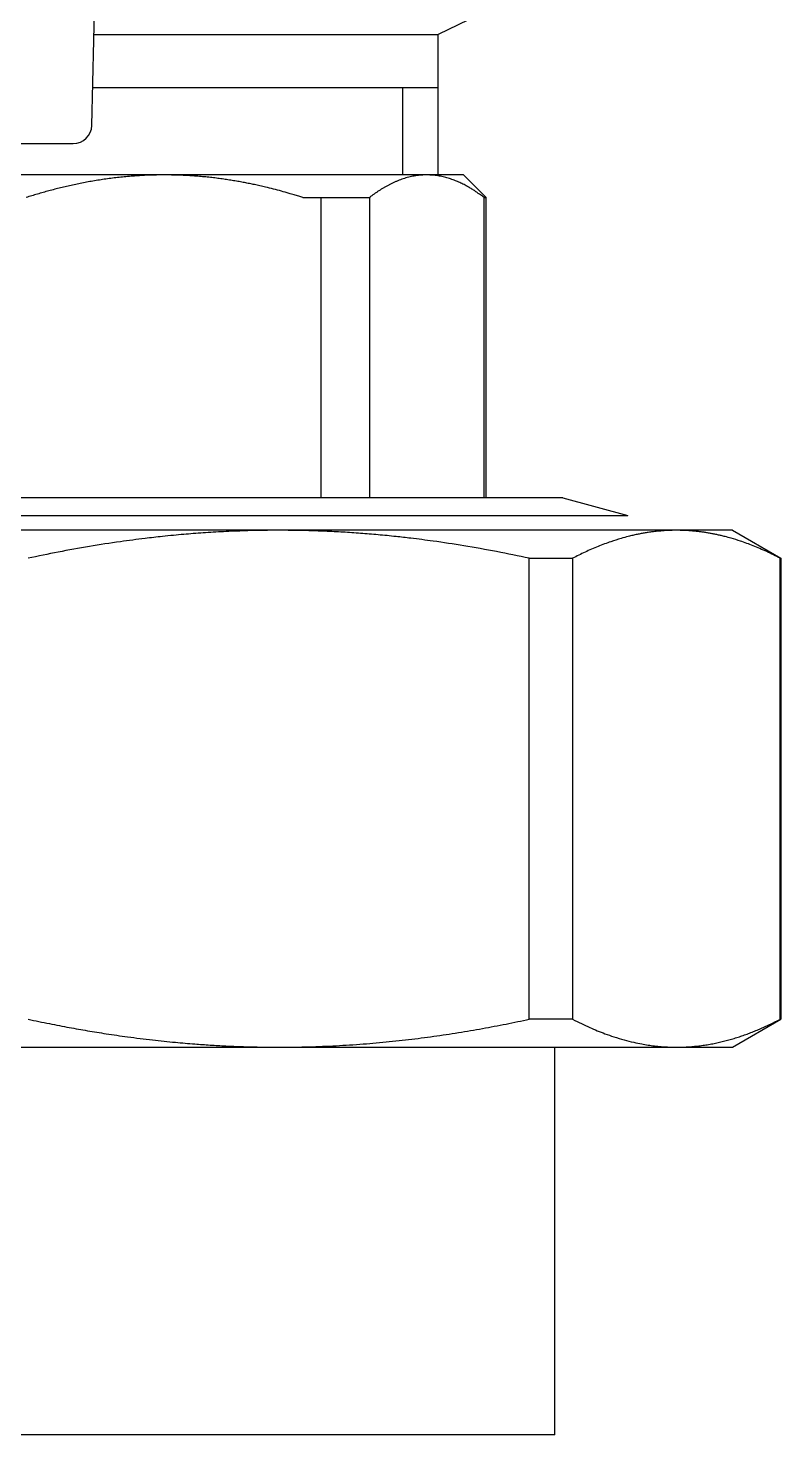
# Model space of a CAD drawing. Header units: millimetres. Extents: x -718 to 68664, y -49984 to -979.
# Drawn here: x 21329.9 to 21562.9, y -37995.1 to -37559.7 of the extents above; entities that cross this region are included whole.
import ezdxf

# ---------------------------------------------------------------- set-up
doc = ezdxf.new("R2010")
doc.units = ezdxf.units.MM
doc.layers.add('ГВС (Т3)_20', color=10, linetype='Continuous', lineweight=25)

msp = doc.modelspace()

# ---------------------------------------------------------------- linework, layer by layer
at = {"layer": 'ГВС (Т3)_20', "ltscale": 0.5}
for p, q in [((21349.62, -37589.79), (21353.73, -37406.08)), ((21478.33, -37551.27), (21456.84, -37561.66)), ((21456.84, -37605.14), (21456.84, -37561.66)), ((21349.89, -37578.07), (21456.84, -37578.07)), ((21296.95, -37595.41), (21343.82, -37595.41))]:
    msp.add_line(p, q, dxfattribs=at)
at = {"layer": 'ГВС (Т3)_20'}
for p, q in [((21350.25, -37561.66), (21456.84, -37561.66)), ((21445.84, -37605.14), (21445.84, -37578.07))]:
    msp.add_line(p, q, dxfattribs=at)
at = {"layer": 'ГВС (Т3)_20', "extrusion": (-1, 2.83277e-16, -2.22045e-16)}
for p, q in [((21464.67, -37605.14), (21176.09, -37605.14)), ((21464.67, -37605.14), (21176.09, -37605.14)), ((21464.67, -37605.14), (21471.67, -37612.14)), ((21464.67, -37605.14), (21471.67, -37612.14)), ((21414.91, -37612.14), (21435.52, -37612.14)), ((21414.91, -37612.14), (21435.52, -37612.14)), ((21420.62, -37705.14), (21420.62, -37612.14)), ((21420.62, -37705.14), (21420.62, -37612.14)), ((21435.52, -37612.14), (21435.52, -37705.14)), ((21435.52, -37612.14), (21435.52, -37705.14)), ((21471, -37612.14), (21471.67, -37612.14)), ((21471, -37705.14), (21471, -37612.14)), ((21471, -37612.14), (21471.67, -37612.14)), ((21471, -37705.14), (21471, -37612.14)), ((21471.67, -37705.14), (21471.67, -37612.14)), ((21471.67, -37705.14), (21471.67, -37612.14)), ((21495.38, -37705.14), (21145.38, -37705.14)), ((21495.38, -37705.14), (21145.38, -37705.14)), ((21495.38, -37705.14), (21515.56, -37710.55)), ((21495.38, -37705.14), (21515.56, -37710.55)), ((21320.38, -37710.55), (21515.56, -37710.55)), ((21407.44, -37715.14), (21233.32, -37715.14)), ((21407.44, -37715.14), (21233.32, -37715.14)), ((21530.57, -37715.14), (21407.44, -37715.14)), ((21530.57, -37715.14), (21407.44, -37715.14)), ((21547.88, -37715.14), (21530.57, -37715.14)), ((21547.88, -37715.14), (21530.57, -37715.14)), ((21547.88, -37715.14), (21562.88, -37723.8)), ((21547.88, -37715.14), (21562.88, -37723.8)), ((21485.02, -37723.8), (21498.43, -37723.8)), ((21485.02, -37866.48), (21485.02, -37723.8)), ((21485.02, -37723.8), (21498.43, -37723.8)), ((21485.02, -37866.48), (21485.02, -37723.8)), ((21498.43, -37723.8), (21498.43, -37866.48)), ((21498.43, -37723.8), (21498.43, -37866.48)), ((21562.7, -37723.8), (21562.88, -37723.8)), ((21562.7, -37866.48), (21562.7, -37723.8)), ((21562.7, -37723.8), (21562.88, -37723.8)), ((21562.7, -37866.48), (21562.7, -37723.8)), ((21562.88, -37723.8), (21562.88, -37866.48)), ((21562.88, -37723.8), (21562.88, -37866.48)), ((21498.43, -37866.48), (21485.02, -37866.48)), ((21498.43, -37866.48), (21485.02, -37866.48)), ((21547.88, -37875.14), (21562.88, -37866.48)), ((21547.88, -37875.14), (21562.88, -37866.48)), ((21562.88, -37866.48), (21562.7, -37866.48)), ((21562.88, -37866.48), (21562.7, -37866.48)), ((21233.32, -37875.14), (21547.88, -37875.14)), ((21233.32, -37875.14), (21547.88, -37875.14)), ((21492.88, -37995.14), (21492.88, -37875.14)), ((21492.88, -37995.14), (21492.88, -37875.14)), ((21492.88, -37995.14), (21147.88, -37995.14))]:
    msp.add_line(p, q, dxfattribs=at)
at = {"layer": 'ГВС (Т3)_20', "ltscale": 0.5}
msp.add_arc((21343.82, -37589.6), 5.81, 270, 358.0724, dxfattribs=at)
at = {"layer": 'ГВС (Т3)_20'}
for points, knots in [([(21414.91, -37612.14), (21414.49, -37612.01), (21413.59, -37611.73), (21412.17, -37611.29), (21410.38, -37610.76), (21408.25, -37610.16), (21405.83, -37609.52), (21403.62, -37608.97), (21401.66, -37608.52), (21400, -37608.15), (21398.4, -37607.82), (21396.8, -37607.51), (21395.16, -37607.21), (21393.46, -37606.92), (21391.73, -37606.64), (21389.95, -37606.38), (21388.13, -37606.14), (21386.26, -37605.92), (21384.35, -37605.73), (21382.4, -37605.55), (21380.41, -37605.41), (21378.38, -37605.29), (21376.33, -37605.21), (21374.27, -37605.16), (21372.85, -37605.14), (21371.47, -37605.14), (21370.08, -37605.15), (21368.04, -37605.2), (21365.94, -37605.28), (21363.83, -37605.4), (21361.73, -37605.56), (21359.63, -37605.74), (21357.55, -37605.96), (21355.48, -37606.21), (21353.45, -37606.49), (21351.43, -37606.79), (21349.44, -37607.13), (21347.48, -37607.48), (21345.56, -37607.86), (21343.65, -37608.26), (21341.78, -37608.68), (21339.92, -37609.12), (21338.1, -37609.58), (21336.29, -37610.06), (21334.51, -37610.55), (21332.74, -37611.07), (21330.99, -37611.59), (21329.83, -37611.96), (21329.25, -37612.14)], [0, 0, 0, 0, 0.015098, 0.032134, 0.051052, 0.079251, 0.107898, 0.136992, 0.157751, 0.177114, 0.195366, 0.213897, 0.233163, 0.252876, 0.273213, 0.293717, 0.314804, 0.33631, 0.358507, 0.38097, 0.403994, 0.427315, 0.450968, 0.474638, 0.498413, 0.49992, 0.522285, 0.546367, 0.570547, 0.594813, 0.61909, 0.643312, 0.667463, 0.691346, 0.715038, 0.738392, 0.761593, 0.784403, 0.806966, 0.829183, 0.851292, 0.873102, 0.894708, 0.916016, 0.937226, 0.958244, 0.979176, 1, 1, 1, 1]), ([(21414.91, -37612.14), (21414.49, -37612.01), (21413.59, -37611.73), (21412.17, -37611.29), (21410.38, -37610.76), (21408.25, -37610.16), (21405.83, -37609.52), (21403.62, -37608.97), (21401.66, -37608.52), (21400, -37608.15), (21398.4, -37607.82), (21396.8, -37607.51), (21395.16, -37607.21), (21393.46, -37606.92), (21391.73, -37606.64), (21389.95, -37606.38), (21388.13, -37606.14), (21386.26, -37605.92), (21384.35, -37605.73), (21382.4, -37605.55), (21380.41, -37605.41), (21378.38, -37605.29), (21376.33, -37605.21), (21374.27, -37605.16), (21372.85, -37605.14), (21371.47, -37605.14), (21370.08, -37605.15), (21368.04, -37605.2), (21365.94, -37605.28), (21363.83, -37605.4), (21361.73, -37605.56), (21359.63, -37605.74), (21357.55, -37605.96), (21355.48, -37606.21), (21353.45, -37606.49), (21351.43, -37606.79), (21349.44, -37607.13), (21347.48, -37607.48), (21345.56, -37607.86), (21343.65, -37608.26), (21341.78, -37608.68), (21339.92, -37609.12), (21338.1, -37609.58), (21336.29, -37610.06), (21334.51, -37610.55), (21332.74, -37611.07), (21330.99, -37611.59), (21329.83, -37611.96), (21329.25, -37612.14)], [0, 0, 0, 0, 0.015098, 0.032134, 0.051052, 0.079251, 0.107898, 0.136992, 0.157751, 0.177114, 0.195366, 0.213897, 0.233163, 0.252876, 0.273213, 0.293717, 0.314804, 0.33631, 0.358507, 0.38097, 0.403994, 0.427315, 0.450968, 0.474638, 0.498413, 0.49992, 0.522285, 0.546367, 0.570547, 0.594813, 0.61909, 0.643312, 0.667463, 0.691346, 0.715038, 0.738392, 0.761593, 0.784403, 0.806966, 0.829183, 0.851292, 0.873102, 0.894708, 0.916016, 0.937226, 0.958244, 0.979176, 1, 1, 1, 1]), ([(21471, -37612.14), (21470.82, -37612.01), (21470.45, -37611.73), (21469.86, -37611.29), (21469.12, -37610.76), (21468.24, -37610.16), (21467.24, -37609.52), (21466.32, -37608.97), (21465.51, -37608.52), (21464.82, -37608.15), (21464.16, -37607.82), (21463.5, -37607.51), (21462.82, -37607.21), (21462.12, -37606.92), (21461.4, -37606.64), (21460.66, -37606.38), (21459.91, -37606.14), (21459.13, -37605.92), (21458.34, -37605.73), (21457.53, -37605.55), (21456.71, -37605.41), (21455.87, -37605.29), (21455.02, -37605.21), (21454.17, -37605.16), (21453.58, -37605.14), (21453.01, -37605.14), (21452.43, -37605.15), (21451.58, -37605.2), (21450.71, -37605.28), (21449.84, -37605.4), (21448.97, -37605.56), (21448.1, -37605.74), (21447.24, -37605.96), (21446.38, -37606.21), (21445.54, -37606.49), (21444.7, -37606.79), (21443.88, -37607.13), (21443.07, -37607.48), (21442.27, -37607.86), (21441.48, -37608.26), (21440.71, -37608.68), (21439.94, -37609.12), (21439.18, -37609.58), (21438.43, -37610.06), (21437.69, -37610.55), (21436.96, -37611.07), (21436.24, -37611.59), (21435.76, -37611.96), (21435.52, -37612.14)], [0, 0, 0, 0, 0.015098, 0.032134, 0.051052, 0.079251, 0.107898, 0.136992, 0.157751, 0.177114, 0.195366, 0.213897, 0.233163, 0.252876, 0.273213, 0.293717, 0.314804, 0.33631, 0.358507, 0.38097, 0.403994, 0.427315, 0.450968, 0.474638, 0.498413, 0.49992, 0.522285, 0.546367, 0.570547, 0.594813, 0.61909, 0.643312, 0.667463, 0.691346, 0.715038, 0.738392, 0.761593, 0.784403, 0.806966, 0.829183, 0.851292, 0.873102, 0.894708, 0.916016, 0.937226, 0.958244, 0.979176, 1, 1, 1, 1]), ([(21471, -37612.14), (21470.82, -37612.01), (21470.45, -37611.73), (21469.86, -37611.29), (21469.12, -37610.76), (21468.24, -37610.16), (21467.24, -37609.52), (21466.32, -37608.97), (21465.51, -37608.52), (21464.82, -37608.15), (21464.16, -37607.82), (21463.5, -37607.51), (21462.82, -37607.21), (21462.12, -37606.92), (21461.4, -37606.64), (21460.66, -37606.38), (21459.91, -37606.14), (21459.13, -37605.92), (21458.34, -37605.73), (21457.53, -37605.55), (21456.71, -37605.41), (21455.87, -37605.29), (21455.02, -37605.21), (21454.17, -37605.16), (21453.58, -37605.14), (21453.01, -37605.14), (21452.43, -37605.15), (21451.58, -37605.2), (21450.71, -37605.28), (21449.84, -37605.4), (21448.97, -37605.56), (21448.1, -37605.74), (21447.24, -37605.96), (21446.38, -37606.21), (21445.54, -37606.49), (21444.7, -37606.79), (21443.88, -37607.13), (21443.07, -37607.48), (21442.27, -37607.86), (21441.48, -37608.26), (21440.71, -37608.68), (21439.94, -37609.12), (21439.18, -37609.58), (21438.43, -37610.06), (21437.69, -37610.55), (21436.96, -37611.07), (21436.24, -37611.59), (21435.76, -37611.96), (21435.52, -37612.14)], [0, 0, 0, 0, 0.015098, 0.032134, 0.051052, 0.079251, 0.107898, 0.136992, 0.157751, 0.177114, 0.195366, 0.213897, 0.233163, 0.252876, 0.273213, 0.293717, 0.314804, 0.33631, 0.358507, 0.38097, 0.403994, 0.427315, 0.450968, 0.474638, 0.498413, 0.49992, 0.522285, 0.546367, 0.570547, 0.594813, 0.61909, 0.643312, 0.667463, 0.691346, 0.715038, 0.738392, 0.761593, 0.784403, 0.806966, 0.829183, 0.851292, 0.873102, 0.894708, 0.916016, 0.937226, 0.958244, 0.979176, 1, 1, 1, 1]), ([(21407.44, -37715.14), (21406.28, -37715.14), (21405.12, -37715.15), (21403.96, -37715.16), (21402.8, -37715.17), (21401.65, -37715.19), (21400.5, -37715.22), (21399.36, -37715.24), (21398.21, -37715.27), (21397.07, -37715.3), (21395.95, -37715.34), (21394.83, -37715.38), (21393.71, -37715.42), (21392.6, -37715.47), (21391.49, -37715.52), (21390.39, -37715.58), (21389.32, -37715.63), (21388.24, -37715.69), (21387.17, -37715.75), (21386.13, -37715.82), (21385.08, -37715.88), (21384.04, -37715.96), (21383.03, -37716.03), (21382.02, -37716.1), (21381.01, -37716.18), (21380.02, -37716.26), (21379.02, -37716.34), (21378.03, -37716.42), (21376.97, -37716.52), (21375.91, -37716.61), (21374.85, -37716.71), (21373.72, -37716.82), (21372.58, -37716.94), (21371.44, -37717.06), (21369.64, -37717.25), (21367.85, -37717.45), (21366.05, -37717.67), (21363.51, -37717.97), (21360.98, -37718.31), (21358.45, -37718.67), (21355.23, -37719.12), (21352.03, -37719.62), (21348.83, -37720.16), (21345.6, -37720.7), (21342.37, -37721.28), (21339.15, -37721.9), (21336.05, -37722.5), (21332.96, -37723.14), (21329.87, -37723.8)], [0, 0, 0, 0, 0.044625, 0.044625, 0.044625, 0.088891, 0.088891, 0.088891, 0.132777, 0.132777, 0.132777, 0.175811, 0.175811, 0.175811, 0.218405, 0.218405, 0.218405, 0.259598, 0.259598, 0.259598, 0.299827, 0.299827, 0.299827, 0.338613, 0.338613, 0.338613, 0.376922, 0.376922, 0.376922, 0.417759, 0.417759, 0.417759, 0.461591, 0.461591, 0.461591, 0.530994, 0.530994, 0.530994, 0.629086, 0.629086, 0.629086, 0.753465, 0.753465, 0.753465, 0.879141, 0.879141, 0.879141, 1, 1, 1, 1]), ([(21407.44, -37715.14), (21406.28, -37715.14), (21405.12, -37715.15), (21403.96, -37715.16), (21402.8, -37715.17), (21401.65, -37715.19), (21400.5, -37715.22), (21399.36, -37715.24), (21398.21, -37715.27), (21397.07, -37715.3), (21395.95, -37715.34), (21394.83, -37715.38), (21393.71, -37715.42), (21392.6, -37715.47), (21391.49, -37715.52), (21390.39, -37715.58), (21389.32, -37715.63), (21388.24, -37715.69), (21387.17, -37715.75), (21386.13, -37715.82), (21385.08, -37715.88), (21384.04, -37715.96), (21383.03, -37716.03), (21382.02, -37716.1), (21381.01, -37716.18), (21380.02, -37716.26), (21379.02, -37716.34), (21378.03, -37716.42), (21376.97, -37716.52), (21375.91, -37716.61), (21374.85, -37716.71), (21373.72, -37716.82), (21372.58, -37716.94), (21371.44, -37717.06), (21369.64, -37717.25), (21367.85, -37717.45), (21366.05, -37717.67), (21363.51, -37717.97), (21360.98, -37718.31), (21358.45, -37718.67), (21355.23, -37719.12), (21352.03, -37719.62), (21348.83, -37720.16), (21345.6, -37720.7), (21342.37, -37721.28), (21339.15, -37721.9), (21336.05, -37722.5), (21332.96, -37723.14), (21329.87, -37723.8)], [0, 0, 0, 0, 0.044625, 0.044625, 0.044625, 0.088891, 0.088891, 0.088891, 0.132777, 0.132777, 0.132777, 0.175811, 0.175811, 0.175811, 0.218405, 0.218405, 0.218405, 0.259598, 0.259598, 0.259598, 0.299827, 0.299827, 0.299827, 0.338613, 0.338613, 0.338613, 0.376922, 0.376922, 0.376922, 0.417759, 0.417759, 0.417759, 0.461591, 0.461591, 0.461591, 0.530994, 0.530994, 0.530994, 0.629086, 0.629086, 0.629086, 0.753465, 0.753465, 0.753465, 0.879141, 0.879141, 0.879141, 1, 1, 1, 1]), ([(21485.02, -37723.8), (21481.65, -37723.08), (21478.28, -37722.39), (21474.9, -37721.74), (21471.52, -37721.1), (21468.14, -37720.5), (21464.75, -37719.94), (21461.58, -37719.42), (21458.4, -37718.93), (21455.21, -37718.49), (21452.92, -37718.18), (21450.63, -37717.88), (21448.33, -37717.61), (21446.82, -37717.42), (21445.3, -37717.25), (21443.78, -37717.09), (21442.85, -37716.99), (21441.91, -37716.9), (21440.97, -37716.8), (21440.05, -37716.71), (21439.12, -37716.63), (21438.2, -37716.54), (21437.29, -37716.46), (21436.38, -37716.38), (21435.48, -37716.31), (21434.57, -37716.23), (21433.67, -37716.16), (21432.77, -37716.09), (21431.87, -37716.03), (21430.97, -37715.96), (21430.07, -37715.9), (21429.17, -37715.84), (21428.26, -37715.78), (21427.35, -37715.73), (21426.43, -37715.68), (21425.51, -37715.63), (21424.59, -37715.58), (21423.65, -37715.53), (21422.72, -37715.49), (21421.79, -37715.45), (21420.84, -37715.41), (21419.9, -37715.37), (21418.95, -37715.34), (21418, -37715.31), (21417.05, -37715.28), (21416.1, -37715.25), (21415.14, -37715.23), (21414.18, -37715.21), (21413.22, -37715.19), (21412.26, -37715.18), (21411.3, -37715.16), (21410.34, -37715.16), (21409.37, -37715.15), (21408.41, -37715.14), (21407.44, -37715.14)], [0, 0, 0, 0, 0.131849, 0.131849, 0.131849, 0.263465, 0.263465, 0.263465, 0.386806, 0.386806, 0.386806, 0.475486, 0.475486, 0.475486, 0.534088, 0.534088, 0.534088, 0.570204, 0.570204, 0.570204, 0.605874, 0.605874, 0.605874, 0.640834, 0.640834, 0.640834, 0.675532, 0.675532, 0.675532, 0.710178, 0.710178, 0.710178, 0.745045, 0.745045, 0.745045, 0.780499, 0.780499, 0.780499, 0.81633, 0.81633, 0.81633, 0.852697, 0.852697, 0.852697, 0.889216, 0.889216, 0.889216, 0.926031, 0.926031, 0.926031, 0.962963, 0.962963, 0.962963, 1, 1, 1, 1]), ([(21485.02, -37723.8), (21481.65, -37723.08), (21478.28, -37722.39), (21474.9, -37721.74), (21471.52, -37721.1), (21468.14, -37720.5), (21464.75, -37719.94), (21461.58, -37719.42), (21458.4, -37718.93), (21455.21, -37718.49), (21452.92, -37718.18), (21450.63, -37717.88), (21448.33, -37717.61), (21446.82, -37717.42), (21445.3, -37717.25), (21443.78, -37717.09), (21442.85, -37716.99), (21441.91, -37716.9), (21440.97, -37716.8), (21440.05, -37716.71), (21439.12, -37716.63), (21438.2, -37716.54), (21437.29, -37716.46), (21436.38, -37716.38), (21435.48, -37716.31), (21434.57, -37716.23), (21433.67, -37716.16), (21432.77, -37716.09), (21431.87, -37716.03), (21430.97, -37715.96), (21430.07, -37715.9), (21429.17, -37715.84), (21428.26, -37715.78), (21427.35, -37715.73), (21426.43, -37715.68), (21425.51, -37715.63), (21424.59, -37715.58), (21423.65, -37715.53), (21422.72, -37715.49), (21421.79, -37715.45), (21420.84, -37715.41), (21419.9, -37715.37), (21418.95, -37715.34), (21418, -37715.31), (21417.05, -37715.28), (21416.1, -37715.25), (21415.14, -37715.23), (21414.18, -37715.21), (21413.22, -37715.19), (21412.26, -37715.18), (21411.3, -37715.16), (21410.34, -37715.16), (21409.37, -37715.15), (21408.41, -37715.14), (21407.44, -37715.14)], [0, 0, 0, 0, 0.131849, 0.131849, 0.131849, 0.263465, 0.263465, 0.263465, 0.386806, 0.386806, 0.386806, 0.475486, 0.475486, 0.475486, 0.534088, 0.534088, 0.534088, 0.570204, 0.570204, 0.570204, 0.605874, 0.605874, 0.605874, 0.640834, 0.640834, 0.640834, 0.675532, 0.675532, 0.675532, 0.710178, 0.710178, 0.710178, 0.745045, 0.745045, 0.745045, 0.780499, 0.780499, 0.780499, 0.81633, 0.81633, 0.81633, 0.852697, 0.852697, 0.852697, 0.889216, 0.889216, 0.889216, 0.926031, 0.926031, 0.926031, 0.962963, 0.962963, 0.962963, 1, 1, 1, 1]), ([(21530.57, -37715.14), (21530.09, -37715.14), (21529.6, -37715.15), (21529.12, -37715.16), (21528.64, -37715.17), (21528.17, -37715.19), (21527.69, -37715.22), (21527.22, -37715.24), (21526.74, -37715.27), (21526.27, -37715.3), (21525.81, -37715.34), (21525.34, -37715.38), (21524.88, -37715.42), (21524.42, -37715.47), (21523.96, -37715.52), (21523.5, -37715.58), (21523.06, -37715.63), (21522.61, -37715.69), (21522.17, -37715.75), (21521.74, -37715.82), (21521.3, -37715.88), (21520.87, -37715.96), (21520.45, -37716.03), (21520.04, -37716.1), (21519.62, -37716.18), (21519.21, -37716.26), (21518.79, -37716.34), (21518.38, -37716.42), (21517.94, -37716.52), (21517.51, -37716.61), (21517.07, -37716.71), (21516.6, -37716.82), (21516.12, -37716.94), (21515.65, -37717.06), (21514.91, -37717.25), (21514.16, -37717.45), (21513.42, -37717.67), (21512.37, -37717.97), (21511.32, -37718.31), (21510.27, -37718.67), (21508.94, -37719.12), (21507.61, -37719.62), (21506.29, -37720.16), (21504.95, -37720.7), (21503.61, -37721.28), (21502.28, -37721.9), (21500.99, -37722.5), (21499.71, -37723.14), (21498.43, -37723.8)], [0, 0, 0, 0, 0.044625, 0.044625, 0.044625, 0.088891, 0.088891, 0.088891, 0.132777, 0.132777, 0.132777, 0.175811, 0.175811, 0.175811, 0.218405, 0.218405, 0.218405, 0.259598, 0.259598, 0.259598, 0.299827, 0.299827, 0.299827, 0.338613, 0.338613, 0.338613, 0.376922, 0.376922, 0.376922, 0.417759, 0.417759, 0.417759, 0.461591, 0.461591, 0.461591, 0.530994, 0.530994, 0.530994, 0.629086, 0.629086, 0.629086, 0.753465, 0.753465, 0.753465, 0.879141, 0.879141, 0.879141, 1, 1, 1, 1]), ([(21530.57, -37715.14), (21530.09, -37715.14), (21529.6, -37715.15), (21529.12, -37715.16), (21528.64, -37715.17), (21528.17, -37715.19), (21527.69, -37715.22), (21527.22, -37715.24), (21526.74, -37715.27), (21526.27, -37715.3), (21525.81, -37715.34), (21525.34, -37715.38), (21524.88, -37715.42), (21524.42, -37715.47), (21523.96, -37715.52), (21523.5, -37715.58), (21523.06, -37715.63), (21522.61, -37715.69), (21522.17, -37715.75), (21521.74, -37715.82), (21521.3, -37715.88), (21520.87, -37715.96), (21520.45, -37716.03), (21520.04, -37716.1), (21519.62, -37716.18), (21519.21, -37716.26), (21518.79, -37716.34), (21518.38, -37716.42), (21517.94, -37716.52), (21517.51, -37716.61), (21517.07, -37716.71), (21516.6, -37716.82), (21516.12, -37716.94), (21515.65, -37717.06), (21514.91, -37717.25), (21514.16, -37717.45), (21513.42, -37717.67), (21512.37, -37717.97), (21511.32, -37718.31), (21510.27, -37718.67), (21508.94, -37719.12), (21507.61, -37719.62), (21506.29, -37720.16), (21504.95, -37720.7), (21503.61, -37721.28), (21502.28, -37721.9), (21500.99, -37722.5), (21499.71, -37723.14), (21498.43, -37723.8)], [0, 0, 0, 0, 0.044625, 0.044625, 0.044625, 0.088891, 0.088891, 0.088891, 0.132777, 0.132777, 0.132777, 0.175811, 0.175811, 0.175811, 0.218405, 0.218405, 0.218405, 0.259598, 0.259598, 0.259598, 0.299827, 0.299827, 0.299827, 0.338613, 0.338613, 0.338613, 0.376922, 0.376922, 0.376922, 0.417759, 0.417759, 0.417759, 0.461591, 0.461591, 0.461591, 0.530994, 0.530994, 0.530994, 0.629086, 0.629086, 0.629086, 0.753465, 0.753465, 0.753465, 0.879141, 0.879141, 0.879141, 1, 1, 1, 1]), ([(21562.7, -37723.8), (21561.3, -37723.08), (21559.91, -37722.39), (21558.51, -37721.74), (21557.11, -37721.1), (21555.71, -37720.5), (21554.3, -37719.94), (21552.99, -37719.42), (21551.67, -37718.93), (21550.35, -37718.49), (21549.4, -37718.18), (21548.45, -37717.88), (21547.5, -37717.61), (21546.88, -37717.42), (21546.25, -37717.25), (21545.62, -37717.09), (21545.23, -37716.99), (21544.84, -37716.9), (21544.45, -37716.8), (21544.07, -37716.71), (21543.69, -37716.63), (21543.3, -37716.54), (21542.93, -37716.46), (21542.55, -37716.38), (21542.18, -37716.31), (21541.8, -37716.23), (21541.43, -37716.16), (21541.06, -37716.09), (21540.68, -37716.03), (21540.31, -37715.96), (21539.94, -37715.9), (21539.56, -37715.84), (21539.19, -37715.78), (21538.81, -37715.73), (21538.43, -37715.68), (21538.05, -37715.63), (21537.67, -37715.58), (21537.28, -37715.53), (21536.89, -37715.49), (21536.51, -37715.45), (21536.12, -37715.41), (21535.72, -37715.37), (21535.33, -37715.34), (21534.94, -37715.31), (21534.55, -37715.28), (21534.15, -37715.25), (21533.75, -37715.23), (21533.36, -37715.21), (21532.96, -37715.19), (21532.56, -37715.18), (21532.16, -37715.16), (21531.77, -37715.16), (21531.37, -37715.15), (21530.97, -37715.14), (21530.57, -37715.14)], [0, 0, 0, 0, 0.131849, 0.131849, 0.131849, 0.263465, 0.263465, 0.263465, 0.386806, 0.386806, 0.386806, 0.475486, 0.475486, 0.475486, 0.534088, 0.534088, 0.534088, 0.570204, 0.570204, 0.570204, 0.605874, 0.605874, 0.605874, 0.640834, 0.640834, 0.640834, 0.675532, 0.675532, 0.675532, 0.710178, 0.710178, 0.710178, 0.745045, 0.745045, 0.745045, 0.780499, 0.780499, 0.780499, 0.81633, 0.81633, 0.81633, 0.852697, 0.852697, 0.852697, 0.889216, 0.889216, 0.889216, 0.926031, 0.926031, 0.926031, 0.962963, 0.962963, 0.962963, 1, 1, 1, 1]), ([(21562.7, -37723.8), (21561.3, -37723.08), (21559.91, -37722.39), (21558.51, -37721.74), (21557.11, -37721.1), (21555.71, -37720.5), (21554.3, -37719.94), (21552.99, -37719.42), (21551.67, -37718.93), (21550.35, -37718.49), (21549.4, -37718.18), (21548.45, -37717.88), (21547.5, -37717.61), (21546.88, -37717.42), (21546.25, -37717.25), (21545.62, -37717.09), (21545.23, -37716.99), (21544.84, -37716.9), (21544.45, -37716.8), (21544.07, -37716.71), (21543.69, -37716.63), (21543.3, -37716.54), (21542.93, -37716.46), (21542.55, -37716.38), (21542.18, -37716.31), (21541.8, -37716.23), (21541.43, -37716.16), (21541.06, -37716.09), (21540.68, -37716.03), (21540.31, -37715.96), (21539.94, -37715.9), (21539.56, -37715.84), (21539.19, -37715.78), (21538.81, -37715.73), (21538.43, -37715.68), (21538.05, -37715.63), (21537.67, -37715.58), (21537.28, -37715.53), (21536.89, -37715.49), (21536.51, -37715.45), (21536.12, -37715.41), (21535.72, -37715.37), (21535.33, -37715.34), (21534.94, -37715.31), (21534.55, -37715.28), (21534.15, -37715.25), (21533.75, -37715.23), (21533.36, -37715.21), (21532.96, -37715.19), (21532.56, -37715.18), (21532.16, -37715.16), (21531.77, -37715.16), (21531.37, -37715.15), (21530.97, -37715.14), (21530.57, -37715.14)], [0, 0, 0, 0, 0.131849, 0.131849, 0.131849, 0.263465, 0.263465, 0.263465, 0.386806, 0.386806, 0.386806, 0.475486, 0.475486, 0.475486, 0.534088, 0.534088, 0.534088, 0.570204, 0.570204, 0.570204, 0.605874, 0.605874, 0.605874, 0.640834, 0.640834, 0.640834, 0.675532, 0.675532, 0.675532, 0.710178, 0.710178, 0.710178, 0.745045, 0.745045, 0.745045, 0.780499, 0.780499, 0.780499, 0.81633, 0.81633, 0.81633, 0.852697, 0.852697, 0.852697, 0.889216, 0.889216, 0.889216, 0.926031, 0.926031, 0.926031, 0.962963, 0.962963, 0.962963, 1, 1, 1, 1]), ([(21329.87, -37866.48), (21332.08, -37866.96), (21334.28, -37867.42), (21336.49, -37867.86), (21338.53, -37868.27), (21340.58, -37868.66), (21342.62, -37869.04), (21344.5, -37869.38), (21346.37, -37869.72), (21348.25, -37870.03), (21350.17, -37870.36), (21352.09, -37870.67), (21354.01, -37870.97), (21356.23, -37871.31), (21358.45, -37871.63), (21360.68, -37871.93), (21363.24, -37872.28), (21365.81, -37872.6), (21368.38, -37872.89), (21370.75, -37873.16), (21373.11, -37873.41), (21375.48, -37873.63), (21377.47, -37873.82), (21379.46, -37873.99), (21381.45, -37874.14), (21383.04, -37874.26), (21384.63, -37874.38), (21386.22, -37874.48), (21387.83, -37874.58), (21389.44, -37874.67), (21391.06, -37874.75), (21392.69, -37874.82), (21394.32, -37874.89), (21395.95, -37874.95), (21397.57, -37875), (21399.19, -37875.05), (21400.81, -37875.08), (21402.38, -37875.11), (21403.96, -37875.13), (21405.53, -37875.14), (21406.17, -37875.14), (21406.81, -37875.14), (21407.44, -37875.14), (21408.35, -37875.14), (21409.25, -37875.14), (21410.15, -37875.13), (21411.62, -37875.12), (21413.09, -37875.1), (21414.57, -37875.07), (21416.01, -37875.04), (21417.45, -37875), (21418.89, -37874.95), (21420.3, -37874.9), (21421.7, -37874.84), (21423.11, -37874.78), (21424.51, -37874.71), (21425.91, -37874.64), (21427.31, -37874.56), (21428.7, -37874.48), (21430.09, -37874.39), (21431.47, -37874.29), (21432.85, -37874.19), (21434.22, -37874.08), (21435.6, -37873.97), (21436.95, -37873.86), (21438.31, -37873.74), (21439.66, -37873.61), (21441, -37873.48), (21442.35, -37873.35), (21443.69, -37873.2), (21445.01, -37873.06), (21446.34, -37872.92), (21447.66, -37872.76), (21448.96, -37872.61), (21450.27, -37872.45), (21451.58, -37872.28), (21452.86, -37872.11), (21454.15, -37871.94), (21455.43, -37871.76), (21456.71, -37871.59), (21457.99, -37871.4), (21459.27, -37871.21), (21460.53, -37871.02), (21461.8, -37870.83), (21463.06, -37870.62), (21464.31, -37870.42), (21465.56, -37870.22), (21466.8, -37870.01), (21468.04, -37869.8), (21469.27, -37869.58), (21470.5, -37869.36), (21471.72, -37869.14), (21472.95, -37868.91), (21474.17, -37868.68), (21475.38, -37868.45), (21476.6, -37868.22), (21477.81, -37867.98), (21479.01, -37867.74), (21480.22, -37867.49), (21481.42, -37867.24), (21482.62, -37867), (21483.82, -37866.74), (21485.02, -37866.48)], [0, 0, 0, 0, 0.043176, 0.043176, 0.043176, 0.083007, 0.083007, 0.083007, 0.119528, 0.119528, 0.119528, 0.156818, 0.156818, 0.156818, 0.199856, 0.199856, 0.199856, 0.249516, 0.249516, 0.249516, 0.295162, 0.295162, 0.295162, 0.333489, 0.333489, 0.333489, 0.364057, 0.364057, 0.364057, 0.395108, 0.395108, 0.395108, 0.426425, 0.426425, 0.426425, 0.457526, 0.457526, 0.457526, 0.487748, 0.487748, 0.487748, 0.499998, 0.499998, 0.499998, 0.517291, 0.517291, 0.517291, 0.545588, 0.545588, 0.545588, 0.573268, 0.573268, 0.573268, 0.600267, 0.600267, 0.600267, 0.627224, 0.627224, 0.627224, 0.653911, 0.653911, 0.653911, 0.680369, 0.680369, 0.680369, 0.706459, 0.706459, 0.706459, 0.732388, 0.732388, 0.732388, 0.7579, 0.7579, 0.7579, 0.783151, 0.783151, 0.783151, 0.808035, 0.808035, 0.808035, 0.832816, 0.832816, 0.832816, 0.857285, 0.857285, 0.857285, 0.881548, 0.881548, 0.881548, 0.905501, 0.905501, 0.905501, 0.929352, 0.929352, 0.929352, 0.953001, 0.953001, 0.953001, 0.97655, 0.97655, 0.97655, 1, 1, 1, 1]), ([(21329.87, -37866.48), (21332.08, -37866.96), (21334.28, -37867.42), (21336.49, -37867.86), (21338.53, -37868.27), (21340.58, -37868.66), (21342.62, -37869.04), (21344.5, -37869.38), (21346.37, -37869.72), (21348.25, -37870.03), (21350.17, -37870.36), (21352.09, -37870.67), (21354.01, -37870.97), (21356.23, -37871.31), (21358.45, -37871.63), (21360.68, -37871.93), (21363.24, -37872.28), (21365.81, -37872.6), (21368.38, -37872.89), (21370.75, -37873.16), (21373.11, -37873.41), (21375.48, -37873.63), (21377.47, -37873.82), (21379.46, -37873.99), (21381.45, -37874.14), (21383.04, -37874.26), (21384.63, -37874.38), (21386.22, -37874.48), (21387.83, -37874.58), (21389.44, -37874.67), (21391.06, -37874.75), (21392.69, -37874.82), (21394.32, -37874.89), (21395.95, -37874.95), (21397.57, -37875), (21399.19, -37875.05), (21400.81, -37875.08), (21402.38, -37875.11), (21403.96, -37875.13), (21405.53, -37875.14), (21406.17, -37875.14), (21406.81, -37875.14), (21407.44, -37875.14), (21408.35, -37875.14), (21409.25, -37875.14), (21410.15, -37875.13), (21411.62, -37875.12), (21413.09, -37875.1), (21414.57, -37875.07), (21416.01, -37875.04), (21417.45, -37875), (21418.89, -37874.95), (21420.3, -37874.9), (21421.7, -37874.84), (21423.11, -37874.78), (21424.51, -37874.71), (21425.91, -37874.64), (21427.31, -37874.56), (21428.7, -37874.48), (21430.09, -37874.39), (21431.47, -37874.29), (21432.85, -37874.19), (21434.22, -37874.08), (21435.6, -37873.97), (21436.95, -37873.86), (21438.31, -37873.74), (21439.66, -37873.61), (21441, -37873.48), (21442.35, -37873.35), (21443.69, -37873.2), (21445.01, -37873.06), (21446.34, -37872.92), (21447.66, -37872.76), (21448.96, -37872.61), (21450.27, -37872.45), (21451.58, -37872.28), (21452.86, -37872.11), (21454.15, -37871.94), (21455.43, -37871.76), (21456.71, -37871.59), (21457.99, -37871.4), (21459.27, -37871.21), (21460.53, -37871.02), (21461.8, -37870.83), (21463.06, -37870.62), (21464.31, -37870.42), (21465.56, -37870.22), (21466.8, -37870.01), (21468.04, -37869.8), (21469.27, -37869.58), (21470.5, -37869.36), (21471.72, -37869.14), (21472.95, -37868.91), (21474.17, -37868.68), (21475.38, -37868.45), (21476.6, -37868.22), (21477.81, -37867.98), (21479.01, -37867.74), (21480.22, -37867.49), (21481.42, -37867.24), (21482.62, -37867), (21483.82, -37866.74), (21485.02, -37866.48)], [0, 0, 0, 0, 0.043176, 0.043176, 0.043176, 0.083007, 0.083007, 0.083007, 0.119528, 0.119528, 0.119528, 0.156818, 0.156818, 0.156818, 0.199856, 0.199856, 0.199856, 0.249516, 0.249516, 0.249516, 0.295162, 0.295162, 0.295162, 0.333489, 0.333489, 0.333489, 0.364057, 0.364057, 0.364057, 0.395108, 0.395108, 0.395108, 0.426425, 0.426425, 0.426425, 0.457526, 0.457526, 0.457526, 0.487748, 0.487748, 0.487748, 0.499998, 0.499998, 0.499998, 0.517291, 0.517291, 0.517291, 0.545588, 0.545588, 0.545588, 0.573268, 0.573268, 0.573268, 0.600267, 0.600267, 0.600267, 0.627224, 0.627224, 0.627224, 0.653911, 0.653911, 0.653911, 0.680369, 0.680369, 0.680369, 0.706459, 0.706459, 0.706459, 0.732388, 0.732388, 0.732388, 0.7579, 0.7579, 0.7579, 0.783151, 0.783151, 0.783151, 0.808035, 0.808035, 0.808035, 0.832816, 0.832816, 0.832816, 0.857285, 0.857285, 0.857285, 0.881548, 0.881548, 0.881548, 0.905501, 0.905501, 0.905501, 0.929352, 0.929352, 0.929352, 0.953001, 0.953001, 0.953001, 0.97655, 0.97655, 0.97655, 1, 1, 1, 1]), ([(21498.43, -37866.48), (21499.35, -37866.96), (21500.26, -37867.42), (21501.18, -37867.86), (21502.02, -37868.27), (21502.87, -37868.66), (21503.72, -37869.04), (21504.49, -37869.38), (21505.27, -37869.72), (21506.05, -37870.03), (21506.84, -37870.36), (21507.64, -37870.67), (21508.43, -37870.97), (21509.35, -37871.31), (21510.27, -37871.63), (21511.19, -37871.93), (21512.26, -37872.28), (21513.32, -37872.6), (21514.39, -37872.89), (21515.37, -37873.16), (21516.35, -37873.41), (21517.33, -37873.63), (21518.15, -37873.82), (21518.97, -37873.99), (21519.8, -37874.14), (21520.46, -37874.26), (21521.11, -37874.38), (21521.77, -37874.48), (21522.44, -37874.58), (21523.11, -37874.67), (21523.78, -37874.75), (21524.45, -37874.82), (21525.13, -37874.89), (21525.81, -37874.95), (21526.48, -37875), (21527.15, -37875.05), (21527.82, -37875.08), (21528.47, -37875.11), (21529.12, -37875.13), (21529.77, -37875.14), (21530.04, -37875.14), (21530.3, -37875.14), (21530.57, -37875.14), (21530.94, -37875.14), (21531.31, -37875.14), (21531.69, -37875.13), (21532.3, -37875.12), (21532.91, -37875.1), (21533.52, -37875.07), (21534.11, -37875.04), (21534.71, -37875), (21535.31, -37874.95), (21535.89, -37874.9), (21536.47, -37874.84), (21537.05, -37874.78), (21537.64, -37874.71), (21538.22, -37874.64), (21538.8, -37874.56), (21539.37, -37874.48), (21539.95, -37874.39), (21540.52, -37874.29), (21541.09, -37874.19), (21541.66, -37874.08), (21542.23, -37873.97), (21542.79, -37873.86), (21543.35, -37873.74), (21543.91, -37873.61), (21544.47, -37873.48), (21545.02, -37873.35), (21545.58, -37873.2), (21546.13, -37873.06), (21546.68, -37872.92), (21547.22, -37872.76), (21547.76, -37872.61), (21548.31, -37872.45), (21548.85, -37872.28), (21549.38, -37872.11), (21549.91, -37871.94), (21550.44, -37871.76), (21550.97, -37871.59), (21551.5, -37871.4), (21552.03, -37871.21), (21552.56, -37871.02), (21553.08, -37870.83), (21553.6, -37870.62), (21554.12, -37870.42), (21554.64, -37870.22), (21555.15, -37870.01), (21555.66, -37869.8), (21556.17, -37869.58), (21556.68, -37869.36), (21557.19, -37869.14), (21557.7, -37868.91), (21558.21, -37868.68), (21558.71, -37868.45), (21559.21, -37868.22), (21559.71, -37867.98), (21560.21, -37867.74), (21560.71, -37867.49), (21561.21, -37867.24), (21561.71, -37867), (21562.2, -37866.74), (21562.7, -37866.48)], [0, 0, 0, 0, 0.043176, 0.043176, 0.043176, 0.083007, 0.083007, 0.083007, 0.119528, 0.119528, 0.119528, 0.156818, 0.156818, 0.156818, 0.199856, 0.199856, 0.199856, 0.249516, 0.249516, 0.249516, 0.295162, 0.295162, 0.295162, 0.333489, 0.333489, 0.333489, 0.364057, 0.364057, 0.364057, 0.395108, 0.395108, 0.395108, 0.426425, 0.426425, 0.426425, 0.457526, 0.457526, 0.457526, 0.487748, 0.487748, 0.487748, 0.499998, 0.499998, 0.499998, 0.517291, 0.517291, 0.517291, 0.545588, 0.545588, 0.545588, 0.573268, 0.573268, 0.573268, 0.600267, 0.600267, 0.600267, 0.627224, 0.627224, 0.627224, 0.653911, 0.653911, 0.653911, 0.680369, 0.680369, 0.680369, 0.706459, 0.706459, 0.706459, 0.732388, 0.732388, 0.732388, 0.7579, 0.7579, 0.7579, 0.783151, 0.783151, 0.783151, 0.808035, 0.808035, 0.808035, 0.832816, 0.832816, 0.832816, 0.857285, 0.857285, 0.857285, 0.881548, 0.881548, 0.881548, 0.905501, 0.905501, 0.905501, 0.929352, 0.929352, 0.929352, 0.953001, 0.953001, 0.953001, 0.97655, 0.97655, 0.97655, 1, 1, 1, 1]), ([(21498.43, -37866.48), (21499.35, -37866.96), (21500.26, -37867.42), (21501.18, -37867.86), (21502.02, -37868.27), (21502.87, -37868.66), (21503.72, -37869.04), (21504.49, -37869.38), (21505.27, -37869.72), (21506.05, -37870.03), (21506.84, -37870.36), (21507.64, -37870.67), (21508.43, -37870.97), (21509.35, -37871.31), (21510.27, -37871.63), (21511.19, -37871.93), (21512.26, -37872.28), (21513.32, -37872.6), (21514.39, -37872.89), (21515.37, -37873.16), (21516.35, -37873.41), (21517.33, -37873.63), (21518.15, -37873.82), (21518.97, -37873.99), (21519.8, -37874.14), (21520.46, -37874.26), (21521.11, -37874.38), (21521.77, -37874.48), (21522.44, -37874.58), (21523.11, -37874.67), (21523.78, -37874.75), (21524.45, -37874.82), (21525.13, -37874.89), (21525.81, -37874.95), (21526.48, -37875), (21527.15, -37875.05), (21527.82, -37875.08), (21528.47, -37875.11), (21529.12, -37875.13), (21529.77, -37875.14), (21530.04, -37875.14), (21530.3, -37875.14), (21530.57, -37875.14), (21530.94, -37875.14), (21531.31, -37875.14), (21531.69, -37875.13), (21532.3, -37875.12), (21532.91, -37875.1), (21533.52, -37875.07), (21534.11, -37875.04), (21534.71, -37875), (21535.31, -37874.95), (21535.89, -37874.9), (21536.47, -37874.84), (21537.05, -37874.78), (21537.64, -37874.71), (21538.22, -37874.64), (21538.8, -37874.56), (21539.37, -37874.48), (21539.95, -37874.39), (21540.52, -37874.29), (21541.09, -37874.19), (21541.66, -37874.08), (21542.23, -37873.97), (21542.79, -37873.86), (21543.35, -37873.74), (21543.91, -37873.61), (21544.47, -37873.48), (21545.02, -37873.35), (21545.58, -37873.2), (21546.13, -37873.06), (21546.68, -37872.92), (21547.22, -37872.76), (21547.76, -37872.61), (21548.31, -37872.45), (21548.85, -37872.28), (21549.38, -37872.11), (21549.91, -37871.94), (21550.44, -37871.76), (21550.97, -37871.59), (21551.5, -37871.4), (21552.03, -37871.21), (21552.56, -37871.02), (21553.08, -37870.83), (21553.6, -37870.62), (21554.12, -37870.42), (21554.64, -37870.22), (21555.15, -37870.01), (21555.66, -37869.8), (21556.17, -37869.58), (21556.68, -37869.36), (21557.19, -37869.14), (21557.7, -37868.91), (21558.21, -37868.68), (21558.71, -37868.45), (21559.21, -37868.22), (21559.71, -37867.98), (21560.21, -37867.74), (21560.71, -37867.49), (21561.21, -37867.24), (21561.71, -37867), (21562.2, -37866.74), (21562.7, -37866.48)], [0, 0, 0, 0, 0.043176, 0.043176, 0.043176, 0.083007, 0.083007, 0.083007, 0.119528, 0.119528, 0.119528, 0.156818, 0.156818, 0.156818, 0.199856, 0.199856, 0.199856, 0.249516, 0.249516, 0.249516, 0.295162, 0.295162, 0.295162, 0.333489, 0.333489, 0.333489, 0.364057, 0.364057, 0.364057, 0.395108, 0.395108, 0.395108, 0.426425, 0.426425, 0.426425, 0.457526, 0.457526, 0.457526, 0.487748, 0.487748, 0.487748, 0.499998, 0.499998, 0.499998, 0.517291, 0.517291, 0.517291, 0.545588, 0.545588, 0.545588, 0.573268, 0.573268, 0.573268, 0.600267, 0.600267, 0.600267, 0.627224, 0.627224, 0.627224, 0.653911, 0.653911, 0.653911, 0.680369, 0.680369, 0.680369, 0.706459, 0.706459, 0.706459, 0.732388, 0.732388, 0.732388, 0.7579, 0.7579, 0.7579, 0.783151, 0.783151, 0.783151, 0.808035, 0.808035, 0.808035, 0.832816, 0.832816, 0.832816, 0.857285, 0.857285, 0.857285, 0.881548, 0.881548, 0.881548, 0.905501, 0.905501, 0.905501, 0.929352, 0.929352, 0.929352, 0.953001, 0.953001, 0.953001, 0.97655, 0.97655, 0.97655, 1, 1, 1, 1])]:
    msp.add_open_spline(points, degree=3, knots=knots, dxfattribs=at)

doc.saveas('drawing.dxf')
